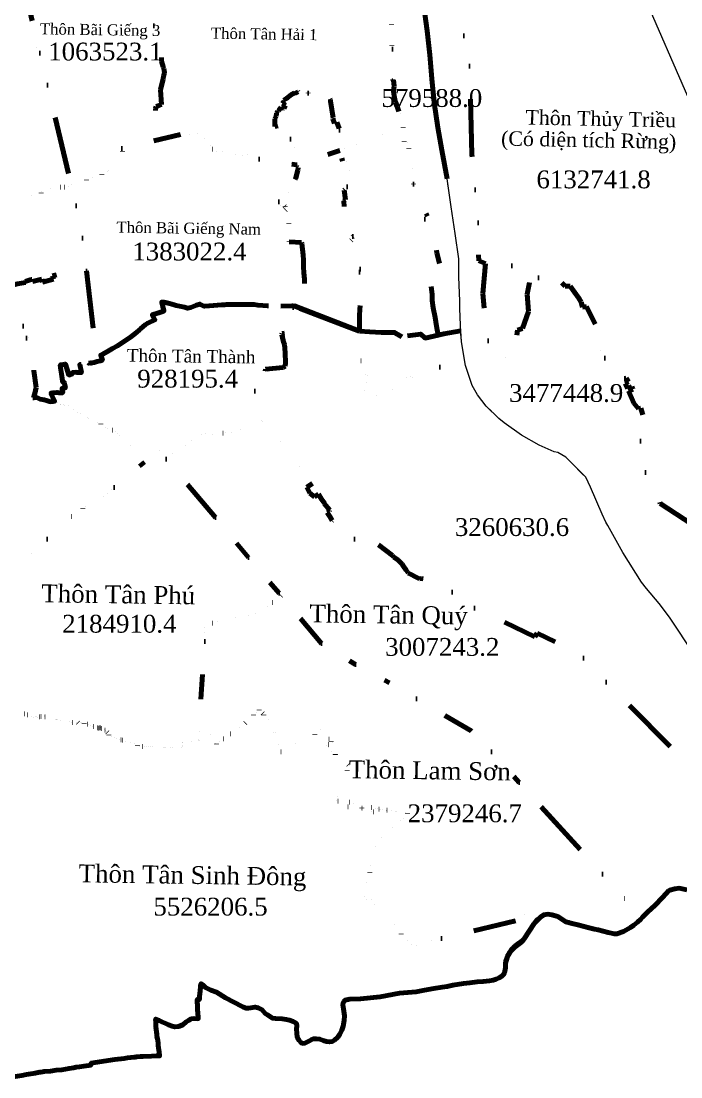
# Model space of a CAD drawing. Header units: metres. Extents: x 587838 to 605780, y 1326024 to 1346437.
# Drawn here: x 598559 to 602726, y 1328277 to 1334943 of the extents above; entities that cross this region are included whole.
import ezdxf
from ezdxf.enums import TextEntityAlignment as Align

# ---------------------------------------------------------------- set-up
doc = ezdxf.new("R2010")
doc.units = ezdxf.units.M
doc.header["$MEASUREMENT"] = 0
doc.linetypes.add('DGN Style 6', pattern=[990.708249, 0.520877, -208.350841, 364.613972, -208.350841, 0.520877, -208.350841])
for name, color, linetype, lineweight in [('DIEM', 7, 'Continuous', 0), ('Level 4', 7, 'Continuous', 0), ('Level 45', 7, 'Continuous', 0), ('Level 46', 7, 'Continuous', 0)]:
    doc.layers.add(name, color=color, linetype=linetype, lineweight=lineweight)
doc.styles.add('Style-ENGINEERING', font='ENGINEERING.shx')
doc.styles.add('Style-Vntime', font='Vntime.shx')
doc.styles.add('Style-Vntimei', font='Vntimei.shx')
doc.linetypes.add('{Dg huyen}', pattern='A,3,-1,3,-0.945,[16,dgnlstyle-DUONGDC.shx,S=0.003175,R=0,X=0,Y=0],-1.13,[16,dgnlstyle-DUONGDC.shx,S=0.003175,R=0,X=0,Y=0],-0.93', length=10.005)
doc.linetypes.add('{Dg xa}', pattern='A,3,-1,[18,dgnlstyle-DUONGDC.shx,S=0.004992,R=0,X=0,Y=0],-1', length=5)

msp = doc.modelspace()

# ---------------------------------------------------------------- linework, layer by layer
at = {"layer": 'DIEM', "color": 7, "linetype": 'Continuous', "lineweight": 13}
msp.add_line((600569.7, 1334254.165), (600567.959, 1334264.465), dxfattribs=at)
at = {"layer": 'DIEM', "color": 3, "linetype": 'DGN Style 6', "lineweight": 80, "flags": 128}
msp.add_lwpolyline([(600371.065, 1334488.634), (600381.182, 1334454.572), (600386.391, 1334449.073), (600426.716, 1334460.906), (600453.222, 1334472.212), (600454.72, 1334478.078), (600499.464, 1334492.77), (600500, 1334490.834255), (600505.605, 1334470.592), (600512.758, 1334447.122), (600513.319, 1334434.745), (600518.642, 1334398.684), (600523.088, 1334369.963), (600530.285, 1334334.09), (600527.101, 1334325.775), (600538.298, 1334296.96), (600553.197, 1334304.029), (600567.959, 1334264.465)], dxfattribs=at)
at = {"layer": 'Level 4', "color": 3, "linetype": 'DGN Style 6', "lineweight": 80}
for p, q in [((600897.919, 1334922.32), (600890.511, 1334954.189)), ((600905.01, 1334765.089), (600901.17, 1334789.71)), ((600382.620405, 1334500), (600307.972, 1334496.473)), ((600371.065, 1334488.634), (600382.620405, 1334500)), ((600952.405, 1334357.413), (600943.746, 1334372.862)), ((600971.849, 1334272.329), (600965.496, 1334258.182)), ((601007.996, 1334137.177), (601006.198, 1334120.208)), ((600612.495, 1334054.249), (600588.531, 1334059.233)), ((601028.236, 1334011.676), (601024.879, 1333996.02)), ((601037.037, 1333914.268), (601037.704, 1333925.106)), ((600617.916, 1333897.109), (600603.641, 1333880.136)), ((600198.914, 1333780.536), (600187.168, 1333802.56)), ((600223.565, 1333773.248), (600198.914, 1333780.536)), ((600227.441, 1333770.955), (600223.565, 1333773.248)), ((600229.342, 1333767.13), (600227.441, 1333770.955)), ((600230.049, 1333761.098), (600229.342, 1333767.13)), ((600229.776064, 1333750), (600229.921, 1333751.126)), ((600229.921, 1333751.126), (600230.049, 1333761.098)), ((601125.05, 1333711.945), (601109.283, 1333692.653)), ((600251.117, 1333550.098), (600250.597, 1333572.572)), ((600652.972, 1333582.275), (600645.41, 1333560.746)), ((600699.929, 1333377.335), (600696.464, 1333356.75)), ((600276.967, 1333134.686), (600272.76, 1333144.686)), ((600697.373, 1333002.193), (600705.451, 1332798.532)), ((600705.451, 1332798.532), (600735.984, 1332711.946)), ((600737.292, 1332663.967), (600727.487, 1332611.235)), ((600735.984, 1332711.946), (600745.441, 1332704.031)), ((600745.441, 1332704.031), (600737.292, 1332663.967)), ((600904.604297, 1332614.856967), (600994.185, 1332690.19)), ((600994.185, 1332690.19), (601016.282, 1332698.966)), ((601016.282, 1332698.966), (601031.168, 1332695.489)), ((600727.487, 1332611.235), (600801.738825, 1332579.857441)), ((600801.738825, 1332579.857441), (600904.604297, 1332614.856967))]:
    msp.add_line(p, q, dxfattribs=at)
at = {"layer": 'Level 4', "color": 6, "linetype": 'DGN Style 6', "lineweight": 80}
for p, q in [((598657.727507, 1334776.603303), (598668.747078, 1334779.268056)), ((600840.791025, 1334227.116841), (600974.595516, 1334267.10058)), ((599194.631204, 1334138.487502), (599566.007322, 1334226.697033)), ((599566.007322, 1334226.697033), (599624.04352, 1334226.697033)), ((599624.04352, 1334226.697033), (599670.339101, 1334231.470654)), ((599670.339101, 1334231.470654), (599715.092315, 1334203.898226)), ((599715.092315, 1334203.898226), (599754.379654, 1334155.151131)), ((600674.687939, 1334164.418109), (600840.791025, 1334227.116841)), ((599198.692099, 1334120.46363), (599194.631204, 1334138.487502)), ((599754.379654, 1334155.151131), (599766.317952, 1334133.847604)), ((599766.317952, 1334133.847604), (599792.37599, 1334119.54794)), ((599792.37599, 1334119.54794), (599832.555098, 1334122.179422)), ((599832.555098, 1334122.179422), (599910.573645, 1334100.867253)), ((600298.406752, 1334034.325469), (600570.994, 1334126.033)), ((600570.994, 1334126.033), (600603.44908, 1334141.423918)), ((600603.44908, 1334141.423918), (600674.687939, 1334164.418109)), ((599107.977895, 1333998.557645), (599198.692099, 1334120.46363)), ((599910.573645, 1334100.867253), (599957.244118, 1334097.276332)), ((599957.244118, 1334097.276332), (599991.374499, 1334099.417752)), ((599991.374499, 1334099.417752), (600061.68435, 1334070.66825)), ((600061.68435, 1334070.66825), (600298.406752, 1334034.325469)), ((599069.062103, 1333973.053155), (599105.720001, 1333994.905005)), ((599105.720001, 1333994.905005), (599107.977895, 1333998.557645)), ((598875.09671, 1333908.894952), (598971.095866, 1333939.412365)), ((598971.095866, 1333939.412365), (599010.406817, 1333952.895057)), ((599010.406817, 1333952.895057), (599069.062103, 1333973.053155)), ((598622.181252, 1333844.61791), (598686.734326, 1333857.37978)), ((598686.734326, 1333857.37978), (598687.560039, 1333869.646343)), ((598687.560039, 1333869.646343), (598742.779229, 1333883.456854)), ((598742.779229, 1333883.456854), (598808.629472, 1333893.578964)), ((598808.629472, 1333893.578964), (598833.909515, 1333895.180074)), ((598833.909515, 1333895.180074), (598857.363346, 1333901.031133)), ((598857.363346, 1333901.031133), (598875.09671, 1333908.894952)), ((598517.385191, 1333844.61791), (598622.181252, 1333844.61791)), ((598774.500999, 1332541.13341), (598766.792767, 1332544.497408)), ((598787.206844, 1332535.588373), (598774.500999, 1332541.13341)), ((598806.593121, 1332523.501693), (598787.206844, 1332535.588373)), ((598810.828455, 1332522.731145), (598806.593121, 1332523.501693)), ((598824.403795, 1332520.261338), (598810.828455, 1332522.731145)), ((598833.379226, 1332515.770781), (598824.403795, 1332520.261338)), ((598860.78892, 1332514.278594), (598833.379226, 1332515.770781)), ((598890.13831, 1332491.837512), (598860.78892, 1332514.278594)), ((598913.707975, 1332473.815712), (598890.13831, 1332491.837512)), ((598932.913566, 1332464.346592), (598913.707975, 1332473.815712)), ((598980.379171, 1332438.63815), (598932.913566, 1332464.346592)), ((598982.44347, 1332435.765145), (598980.379171, 1332438.63815)), ((599040.004432, 1332408.332649), (598982.44347, 1332435.765145)), ((599062.278458, 1332398.982536), (599040.004432, 1332408.332649)), ((599093.003552, 1332379.404637), (599062.278458, 1332398.982536)), ((599946.325829, 1332364.369851), (600084.820591, 1332417.602132)), ((600084.820591, 1332417.602132), (600108.328435, 1332430.814911)), ((599106.594919, 1332370.744276), (599093.003552, 1332379.404637)), ((599137.616252, 1332360.985332), (599106.594919, 1332370.744276)), ((599155.412849, 1332352.369074), (599137.616252, 1332360.985332)), ((599165.652516, 1332341.560287), (599155.412849, 1332352.369074)), ((599183.006352, 1332326.657249), (599165.652516, 1332341.560287)), ((599249.312349, 1332260.540803), (599183.006352, 1332326.657249)), ((599637.408641, 1332293.967703), (599699.813072, 1332334.199468)), ((599699.813072, 1332334.199468), (599722.873862, 1332336.713154)), ((599722.873862, 1332336.713154), (599768.907925, 1332335.32399)), ((599768.907925, 1332335.32399), (599833.976672, 1332340.737289)), ((599833.976672, 1332340.737289), (599851.542873, 1332343.495774)), ((599851.542873, 1332343.495774), (599889.219649, 1332342.766058)), ((599889.219649, 1332342.766058), (599946.325829, 1332364.369851)), ((599336.410093, 1332161.380348), (599249.312349, 1332260.540803)), ((599514.711262, 1332214.865435), (599594.231979, 1332266.131967)), ((599594.231979, 1332266.131967), (599637.408641, 1332293.967703)), ((599430.755121, 1332230.416762), (599337.903625, 1332157.530403)), ((599475.247414, 1332176.162441), (599430.755121, 1332230.416762)), ((599475.247414, 1332176.162441), (599514.711262, 1332214.865435)), ((599147.015711, 1331998.387294), (599337.903625, 1332157.530403)), ((599337.903625, 1332157.530403), (599336.410093, 1332161.380348)), ((599475.247414, 1332176.162441), (599785.91162, 1331808.126495)), ((599131.344246, 1331982.828415), (599147.015711, 1331998.387294)), ((598962.770048, 1331880.517811), (599082.06352, 1331941.571416)), ((599082.06352, 1331941.571416), (599106.213039, 1331957.877753)), ((599106.213039, 1331957.877753), (599131.344246, 1331982.828415)), ((598879.852492, 1331815.552072), (598948.633744, 1331866.470786)), ((598948.633744, 1331866.470786), (598962.770048, 1331880.517811)), ((598724.302311, 1331672.936959), (598879.852492, 1331815.552072)), ((599785.91162, 1331808.126495), (599994.732386, 1331557.123178)), ((598622.103354, 1331581.460704), (598724.302311, 1331672.936959)), ((600664.141899, 1331669.351943), (600676.146539, 1331701.010374)), ((598439.88144, 1331495.236091), (598622.103354, 1331581.460704)), ((599994.732386, 1331557.123178), (600188.200624, 1331330.036703)), ((600188.200624, 1331330.036703), (600455.986857, 1331013.459143)), ((600147.975539, 1331271.75999), (600114.489396, 1331246.608285)), ((600200.594004, 1331315.542927), (600147.975539, 1331271.75999)), ((599997.412611, 1331190.869238), (599916.030694, 1331179.93052)), ((600039.809252, 1331204.13217), (599997.412611, 1331190.869238)), ((600114.489396, 1331246.608285), (600039.809252, 1331204.13217)), ((599768.866932, 1331141.82042), (599717.482589, 1331117.122353)), ((599799.116939, 1331153.629183), (599768.866932, 1331141.82042)), ((599916.030694, 1331179.93052), (599799.116939, 1331153.629183)), ((599717.482589, 1331117.122353), (599718.688662, 1331081.197892)), ((599718.688662, 1331081.197892), (599719.366971, 1331025.150691)), ((599719.366971, 1331025.150691), (599694.068557, 1330662.171924)), ((600455.986857, 1331013.459143), (600670.100849, 1330880.711856)), ((600670.100849, 1330880.711856), (600884.580882, 1330764.651989)), ((600884.580882, 1330764.651989), (601055.329255, 1330664.526148)), ((599694.068557, 1330662.171924), (599683.052904, 1330458.188383)), ((601055.329255, 1330664.526148), (601402.155585, 1330461.149228)), ((600042.884609, 1330577.735664), (600062.235668, 1330593.585664)), ((600062.235668, 1330593.585664), (600065.182, 1330591.908)), ((600065.182, 1330591.908), (600084.499, 1330572.524)), ((598579.618826, 1330569.791399), (598552.855098, 1330582.692588)), ((598598.79923, 1330562.786931), (598579.618826, 1330569.791399)), ((598622.083016, 1330552.677285), (598598.79923, 1330562.786931)), ((598639.07844, 1330546.8844), (598622.083016, 1330552.677285)), ((598652.936715, 1330554.450831), (598639.07844, 1330546.8844)), ((598656.420722, 1330554.89147), (598652.936715, 1330554.450831)), ((598662.488297, 1330547.896739), (598656.420722, 1330554.89147)), ((598676.519277, 1330549.656305), (598662.488297, 1330547.896739)), ((598684.684172, 1330552.025303), (598676.519277, 1330549.656305)), ((598705.084633, 1330555.712339), (598684.684172, 1330552.025303)), ((598704.497092, 1330553.816883), (598705.084633, 1330555.712339)), ((598710.209444, 1330549.62875), (598704.497092, 1330553.816883)), ((598778.477835, 1330531.587149), (598710.209444, 1330549.62875)), ((598782.999569, 1330531.063469), (598778.477835, 1330531.587149)), ((598785.057213, 1330530.461637), (598782.999569, 1330531.063469)), ((598787.295117, 1330530.334981), (598785.057213, 1330530.461637)), ((598806.224173, 1330529.263675), (598787.295117, 1330530.334981)), ((598863.10202, 1330518.172099), (598806.224173, 1330529.263675)), ((599974.799915, 1330510.989474), (600026.339954, 1330561.516266)), ((600026.339954, 1330561.516266), (600042.884609, 1330577.735664)), ((600084.499, 1330572.524), (600092.317, 1330562.121)), ((600092.317, 1330562.121), (600119.719, 1330531.273)), ((600119.719, 1330531.273), (600150.465608, 1330454.316732)), ((598880.081696, 1330514.860944), (598863.10202, 1330518.172099)), ((598884.752958, 1330513.696878), (598880.081696, 1330514.860944)), ((598906.447726, 1330514.254925), (598884.752958, 1330513.696878)), ((598918.376807, 1330513.427837), (598906.447726, 1330514.254925)), ((598932.261997, 1330513.044803), (598918.376807, 1330513.427837)), ((598942.56401, 1330511.494656), (598932.261997, 1330513.044803)), ((598957.163207, 1330507.071024), (598942.56401, 1330511.494656)), ((598959.759328, 1330506.675302), (598957.163207, 1330507.071024)), ((598977.770375, 1330503.929908), (598959.759328, 1330506.675302)), ((598987.109533, 1330501.252593), (598977.770375, 1330503.929908)), ((598996.806291, 1330497.855489), (598987.109533, 1330501.252593)), ((599009.408529, 1330491.649879), (598996.806291, 1330497.855489)), ((599017.280349, 1330488.202099), (599009.408529, 1330491.649879)), ((599042.863703, 1330480.13857), (599017.280349, 1330488.202099)), ((599046.862088, 1330479.405418), (599042.863703, 1330480.13857)), ((599055.527435, 1330481.247463), (599046.862088, 1330479.405418)), ((599058.227914, 1330481.519776), (599055.527435, 1330481.247463)), ((599061.849488, 1330480.346733), (599058.227914, 1330481.519776)), ((599066.037773, 1330477.051849), (599061.849488, 1330480.346733)), ((599084.540581, 1330467.742312), (599066.037773, 1330477.051849)), ((599089.166984, 1330466.548321), (599084.540581, 1330467.742312)), ((599093.769463, 1330463.399319), (599089.166984, 1330466.548321)), ((599098.127462, 1330459.192671), (599093.769463, 1330463.399319)), ((599103.589728, 1330452.074361), (599098.127462, 1330459.192671)), ((599683.052904, 1330458.188383), (599681.013347, 1330405.418704)), ((599880.193217, 1330443.458793), (599937.78542, 1330484.346262)), ((599937.78542, 1330484.346262), (599973.810786, 1330507.470343)), ((599973.810786, 1330507.470343), (599974.799915, 1330510.989474)), ((600413.396655, 1330439.631205), (600447.076897, 1330468.131796)), ((600447.076897, 1330468.131796), (600503.34716, 1330409.455688)), ((601402.155585, 1330461.149228), (601530.303311, 1330329.379441)), ((599113.285324, 1330435.464909), (599103.589728, 1330452.074361)), ((599130.459014, 1330426.70243), (599113.285324, 1330435.464909)), ((599146.352898, 1330421.473775), (599130.459014, 1330426.70243)), ((599161.717326, 1330415.722633), (599146.352898, 1330421.473775)), ((599180.49753, 1330408.692913), (599161.717326, 1330415.722633)), ((599190.136768, 1330405.445852), (599180.49753, 1330408.692913)), ((599198.366427, 1330402.67362), (599190.136768, 1330405.445852)), ((599220.327613, 1330397.085052), (599198.366427, 1330402.67362)), ((599247.285961, 1330390.944902), (599220.327613, 1330397.085052)), ((599275.379977, 1330380.039262), (599247.285961, 1330390.944902)), ((599633.147474, 1330394.087924), (599580.848416, 1330387.48669)), ((599679.428595, 1330403.83124), (599633.147474, 1330394.087924)), ((599681.013347, 1330405.418704), (599679.428595, 1330403.83124)), ((599681.013347, 1330405.418704), (599682.793632, 1330403.379522)), ((599682.793632, 1330403.379522), (599755.047058, 1330439.025942)), ((599755.047058, 1330439.025942), (599788.584718, 1330381.999869)), ((599792.172601, 1330378.597585), (599809.196155, 1330392.451871)), ((599809.196155, 1330392.451871), (599838.11287, 1330410.962391)), ((599838.11287, 1330410.962391), (599880.193217, 1330443.458793)), ((600150.465608, 1330454.316732), (600166.172613, 1330449.601646)), ((600166.172613, 1330449.601646), (600184.589776, 1330375.35659)), ((600294.202229, 1330380.317253), (600413.396655, 1330439.631205)), ((600522.849, 1330388.889), (600500.502, 1330375.652)), ((600503.34716, 1330409.455688), (600517.12268, 1330395.883861)), ((600517.12268, 1330395.883861), (600516.455, 1330395.17)), ((600516.455, 1330395.17), (600522.849, 1330388.889)), ((599294.130213, 1330368.081147), (599275.379977, 1330380.039262)), ((599307.067394, 1330365.436562), (599294.130213, 1330368.081147)), ((599324.956436, 1330363.518911), (599307.067394, 1330365.436562)), ((599336.239835, 1330364.948558), (599324.956436, 1330363.518911)), ((599349.618264, 1330363.647213), (599336.239835, 1330364.948558)), ((599361.414545, 1330364.352872), (599349.618264, 1330363.647213)), ((599376.272089, 1330363.364262), (599361.414545, 1330364.352872)), ((599389.490816, 1330361.010156), (599376.272089, 1330363.364262)), ((599458.089898, 1330354.351644), (599389.490816, 1330361.010156)), ((599462.156318, 1330353.911752), (599458.089898, 1330354.351644)), ((599473.309779, 1330354.335033), (599462.156318, 1330353.911752)), ((599501.133616, 1330358.440686), (599473.309779, 1330354.335033)), ((599516.013949, 1330357.228837), (599501.133616, 1330358.440686)), ((599574.466444, 1330356.106197), (599516.013949, 1330357.228837)), ((599576.339378, 1330360.663197), (599574.466444, 1330356.106197)), ((599576.888894, 1330371.257247), (599576.339378, 1330360.663197)), ((599579.064062, 1330387.104792), (599576.888894, 1330371.257247)), ((599580.848416, 1330387.48669), (599579.064062, 1330387.104792)), ((599788.584718, 1330381.999869), (599792.172601, 1330378.597585)), ((600184.589776, 1330375.35659), (600199.911118, 1330329.805495)), ((600199.911118, 1330329.805495), (600294.202229, 1330380.317253)), ((600499.496, 1330374.807), (600486.794, 1330368.046)), ((600486.794, 1330368.046), (600498.826, 1330354.057)), ((600498.826, 1330354.057), (600519.857, 1330331.516)), ((600500.502, 1330375.652), (600499.496, 1330374.807)), ((600519.857, 1330331.516), (600542.621, 1330313.576)), ((601530.303311, 1330329.379441), (601703.623356, 1330136.0947)), ((600542.621, 1330313.576), (600545.031, 1330311.677)), ((600545.031, 1330311.677), (600625.473, 1330248.281)), ((600617.688007, 1330210.791613), (600559.277584, 1330047.826468)), ((600632.226172, 1330242.958853), (600617.688007, 1330210.791613)), ((600625.473, 1330248.281), (600632.226172, 1330242.958853)), ((601703.623356, 1330136.0947), (602480.948999, 1329282.136698)), ((600559.277584, 1330047.826468), (600547.82357, 1330024.460037)), ((600547.82357, 1330024.460037), (600560.029825, 1330018.476641)), ((600560.029825, 1330018.476641), (600622.186848, 1329981.080333)), ((600623.3827, 1329982.104128), (600633.574345, 1330012.154453)), ((600633.574345, 1330012.154453), (600660.039274, 1330001.373677)), ((600660.039274, 1330001.373677), (600711.621344, 1329974.746094)), ((600622.186848, 1329981.080333), (600623.3827, 1329982.104128)), ((600711.994, 1329973.524), (600708.56, 1329964.948)), ((600708.56, 1329964.948), (600769.175, 1329952.959)), ((600711.621344, 1329974.746094), (600711.193, 1329973.948)), ((600711.193, 1329973.948), (600711.994, 1329973.524)), ((600784.777486, 1329950.331735), (600768.787, 1329977.417)), ((600768.787, 1329977.417), (600770.634, 1329977.114)), ((600769.175, 1329952.959), (600783.217, 1329950.182)), ((600770.634, 1329977.114), (600796.366, 1329972.886)), ((600783.217, 1329950.182), (600784.777486, 1329950.331735)), ((600796.366, 1329972.886), (600811.903, 1329970.079)), ((600811.903, 1329970.079), (600818.898, 1329968.093)), ((600818.898, 1329968.093), (600820.704, 1329967.633)), ((600820.704, 1329967.633), (600821.841, 1329967.515)), ((600821.841, 1329967.515), (600829.833, 1329966.686)), ((600829.833, 1329966.686), (600839.346, 1329965.7)), ((600839.346, 1329965.7), (600864.595, 1329961.733)), ((600864.595, 1329961.733), (600865.675, 1329961.815)), ((600865.675, 1329961.815), (600869.278, 1329961.196)), ((600869.278, 1329961.196), (600898.563, 1329956.166)), ((600898.563, 1329956.166), (600922.827, 1329953.519)), ((600922.827, 1329953.519), (600923.604, 1329952.999)), ((600923.604, 1329952.999), (600929.31, 1329952.015)), ((600929.31, 1329952.015), (600986.74, 1329943.417)), ((601000.221, 1329941.198), (600971.261, 1329908.755)), ((600986.74, 1329943.417), (600990.03, 1329942.944)), ((600990.03, 1329942.944), (600997.244, 1329941.905)), ((600997.244, 1329941.905), (601000.221, 1329941.198)), ((600952.348, 1329896.674), (600903.947, 1329854.379)), ((600971.261, 1329908.755), (600952.348, 1329896.674)), ((600903.947, 1329854.379), (600832.995, 1329787.163)), ((600796.71, 1329733.818), (600767.33, 1329611.596)), ((600832.995, 1329787.163), (600796.71, 1329733.818)), ((600767.33, 1329611.596), (600760.467, 1329568.862)), ((600760.467, 1329568.862), (600742.082, 1329501.885)), ((600742.082, 1329501.885), (600729.206, 1329413.367)), ((600729.206, 1329413.367), (600740.757, 1329399.538)), ((600740.757, 1329399.538), (600771.595, 1329399.105)), ((600771.595, 1329399.105), (600792.71, 1329367.842)), ((600792.71, 1329367.842), (600914.983, 1329238.81)), ((601214.423, 1329149.802), (601681.682, 1329261.839)), ((601681.682, 1329261.839), (601735.328, 1329302.096)), ((601735.328, 1329302.096), (601803.084516, 1329248.946886)), ((600914.983, 1329238.81), (600958.857, 1329179.314)), ((600958.857, 1329179.314), (601000.4682, 1329138.8105)), ((601000.4682, 1329138.8105), (601026.1357, 1329113.8263)), ((601055.157, 1329108.494), (601148.393, 1329135.446)), ((601148.393, 1329135.446), (601214.423, 1329149.802)), ((601026.1357, 1329113.8263), (601055.157, 1329108.494))]:
    msp.add_line(p, q, dxfattribs=at)
at = {"layer": 'Level 4', "color": 3, "linetype": 'DGN Style 6', "lineweight": 80, "flags": 128}
for points in [[(599335.48, 1340303.07), (599390.73, 1340306.25), (599444.3, 1340315.01), (599444.602, 1340333.994), (599586.801, 1340335.023), (599603.138, 1340363.356), (599639.043, 1340350.753), (599634.246265, 1340341.746667), (599704.202, 1340318.881), (599719.512, 1340350.465), (599780.616, 1340332.703), (599788.302, 1340333.873), (599871.804979, 1340317.618426), (599875.058, 1340305.577), (599935.846, 1340291.412), (599935.789204, 1340274.764962), (599967.636, 1340270.923), (600059.017, 1340274.169), (600067.685, 1340350.582), (600086.42, 1340342.47), (600147.44, 1340296.97), (600265.55, 1340244.6), (600277.389249, 1340255.881558), (600313.237, 1340251.244), (600317.960422, 1340202.468174), (600389.88, 1340120.505), (600430.73, 1340073.41), (600537.31, 1340021.6), (600557.59, 1340038.3), (600562.98, 1340049.88), (600632, 1340003.53), (600671.457808, 1339968.210937), (600695.4, 1339894.02), (600703.541, 1339870.428), (600746.021, 1339790.882), (600763.634286, 1339792.308765), (600780.267, 1339774.76), (600745.60885, 1339719.365807), (600807.831, 1339672.063), (600834.087488, 1339706.600805), (600851.216994, 1339693.578533), (600868.18, 1339706.15), (601017.985, 1339675.765), (601012.310293, 1339647.787394), (601039.559039, 1339638.454086), (601079.255914, 1339624.857013), (601108.175, 1339642.238), (601162.988768, 1339601.100787), (601199.91, 1339576.15), (601217.857359, 1339491.675777), (601221.54, 1339450.3), (601219.375, 1339355.787), (601249.912, 1339348.515), (601210.469, 1339226.018), (601177.656, 1339238.354), (601166.08, 1339209.462), (601135.64, 1339216.43), (601044.27, 1339060.4), (600948.855, 1338945.636), (600993.262, 1338900.484), (600934.548076, 1338863.738192), (600900.78, 1338898.47), (600659.868, 1338693.639), (600638.822, 1338713.643), (600617.896, 1338694.942), (600663.397, 1338653.481), (600648.974, 1338634.842), (600616.633, 1338664.88), (600590.926, 1338642.452), (600522.19, 1338709.99), (600438.65, 1338614.46), (600406.08, 1338602.54), (600347.406599, 1338668.729295), (600304.371392, 1338681.032927), (600093.9, 1338506.6), (600167.61, 1338352.05), (600250.311, 1338225.886), (600271.933796, 1338152.314183), (600315.069, 1338071.818), (600357.827, 1338026.769), (600426.214, 1337939.956), (600451.267608, 1337908.152018), (600475.991, 1337836.747), (600483.286, 1337837.093), (600503.768, 1337796.373), (600566.916, 1337739.23), (600581.298, 1337734.73), (600605.07, 1337713.5), (600649.94, 1337653.194), (600692.364, 1337681.125), (600719.649, 1337628.127), (600704.383, 1337623.822), (600724.493, 1337553.718), (600734.589, 1337555.625), (600746.686, 1337504.35), (600782.06, 1337423.27), (600789.687, 1337427.36), (600808.196, 1337352.232), (600798.032997, 1337349.72818), (600768.995141, 1337333.483187), (600795.44, 1337119.13), (600827, 1337110.71), (600854.975, 1337116.875), (600862.915, 1337116.543), (600856.272, 1337076.575), (600789.186, 1337078.238), (600791.641, 1337050.28), (600839.548, 1337051.967), (600846.355, 1337014.539), (600850.332, 1337015.599), (600850.462, 1337000.867), (600862.455, 1337004.119), (600863.211, 1336996.158), (600870.496, 1336995.989), (600870.327, 1336988.704), (600798.105, 1336988.868), (600800.377, 1336966.774), (600807.87, 1336966.28), (600811.296, 1336910.286), (600819.3, 1336868.44), (600834.974, 1336871.073), (600837.295, 1336839.881), (600862.7, 1336844.66), (600879.65, 1336734.27), (600900.189, 1336653.739), (600879.929, 1336646.173), (600877.04, 1336641.56), (600868.064, 1336635.265), (600868.022, 1336630.298), (600876.929, 1336631.052), (600881.15, 1336592.31), (600890.728949, 1336556.342288), (600892.895123, 1336556.919185), (600892.717, 1336522.517), (600898.204, 1336509.743), (600895.927, 1336509.584), (600897.85, 1336482.636), (600899.564679, 1336482.758359), (600900.484, 1336452.123), (600903.890983, 1336452.225238), (600902.495, 1336313.984), (600905.048127, 1336236.089164), (600909.641, 1336236.373), (600904, 1336208.975), (600907.637, 1336203.061), (600921.092, 1336203.734), (600921.451786, 1336196.540954), (600917.447, 1336189.435), (600925.89131, 1336152.399532), (600938.11, 1336161.438), (600961.912, 1336110.786), (600934.261, 1336099.431), (600979.63, 1335967.703), (601030.112, 1335835.312), (601018.15, 1335825.03), (601026.1, 1335807.776), (601012.776, 1335803.891), (601034.789, 1335738.052), (601053.34, 1335744.68), (601071.765, 1335690.177), (601169.81, 1335720.85), (601173.662476, 1335708.535718), (601135.971, 1335700.591), (601149.932, 1335643.035), (601156.719, 1335645.578), (601162.772236, 1335629.422549), (601146.082, 1335626.52), (601176.91, 1335564.77), (601223.705, 1335587.082), (601232.170382, 1335554.780627), (601243.565755, 1335556.26161), (601252.436, 1335522.621), (601200.07, 1335504.71), (601217.292, 1335420.549), (601256.984, 1335430.064), (601273.811, 1335374.803), (601267.868, 1335372.581), (601283.626, 1335320.73), (601303.12493, 1335237.972487), (601338.16, 1334874.19), (601352.935, 1334876.882), (601366.484, 1334717.558), (601389.1, 1334712.27), (601405.62, 1334099.64), (601427.154, 1333874.521), (601449.07, 1333633.345), (601436.314, 1333618.927), (601449.194, 1333428.317), (601490.893, 1333411.354), (601475.89, 1333222.57), (601494.31, 1332987.68), (601537.53, 1332799.77), (601616.82, 1332817.31), (601611.63, 1332854.12), (601654.507, 1332865.779), (601651.06, 1332953.27), (601688.84, 1332959.26), (601692.85, 1332991.45), (601725.54, 1333001.32), (601762.78, 1333110.37), (601755.38, 1333218.19), (601769.33, 1333295.16), (601766.298, 1333316.074), (601706.279, 1333323.416), (601703.5, 1333339.35), (601668.26, 1333344), (601654.01, 1333374.95), (601643.823435, 1333397.074505), (601691.04, 1333396.04), (601683.52, 1333374.28), (601837.86, 1333318.96), (601849.236, 1333339.028), (601866.528, 1333325.791), (601858.67, 1333323.14), (601937.952, 1333265.833), (601969.84, 1333293.15), (601994.49, 1333270.09), (602025.421, 1333268.233), (602081.1968, 1333193.852113), (602096.066, 1333167.262), (602103.556, 1333136.378), (602128.92, 1333140.67), (602203.45, 1332989.41), (602165.474, 1332972.011), (602249.235552, 1332808.156982)], [(600901.17, 1334789.71), (600901.006, 1334853.327), (600902.086, 1334870.439), (600899.354, 1334876.864), (600895.686, 1334879.377), (600894.483, 1334879.573), (600897.919, 1334922.32)], [(600905.01, 1334765.089), (600905.193857, 1334750), (600905.644, 1334713.057), (600887.57, 1334708.918), (600886.979, 1334668.821), (600893.888, 1334644.092), (600903.307, 1334621.016), (600905.782, 1334595.672), (600906.817, 1334568.784), (600910.491, 1334569.617), (600912.73, 1334549.943), (600913.925, 1334531.855), (600910.316, 1334504.259), (600910.895823, 1334500), (600914.868, 1334470.823), (600916.384, 1334460.852), (600923.695, 1334431.542), (600933.108, 1334403.002), (600943.746, 1334372.862)], [(600259.712, 1334196.819), (600260.124, 1334241.12), (600272.071, 1334244.997), (600266.363, 1334307.55), (600204.058, 1334287.887), (600162.199858, 1334278.350464), (600161.75, 1334286.511), (600160.709, 1334305.395), (600161.869, 1334326.14), (600168.739, 1334343.111), (600171.78, 1334360.171), (600172.201, 1334361.156), (600178.894, 1334374.827), (600184.99, 1334373.387), (600189.2, 1334383.082), (600195.289, 1334391.181), (600200.335, 1334399.66), (600219.135, 1334390.877), (600219.649, 1334391.96), (600227.841, 1334409.209), (600210.548947, 1334423.279681), (600214.23, 1334428.829), (600219.737, 1334437.131), (600216.759, 1334442.586), (600234.687, 1334454.143), (600243.221, 1334461.123), (600260.514, 1334475.458), (600285.947, 1334489.528), (600288.349, 1334485.884), (600307.972, 1334496.473), (600306.167, 1334499.476), (600305.852144, 1334500)], [(600971.849, 1334272.329), (600970.471, 1334304.12), (600960.929, 1334325.956), (600956.716, 1334348.399), (600952.405, 1334357.413)], [(600977.783, 1334183.275), (600979.892, 1334200.309), (600978.925, 1334215.779), (600973.487, 1334216.665), (600967.070833, 1334250), (600965.496, 1334258.182)], [(600285.32, 1334142.845), (600259.712, 1334196.819)], [(600569.7, 1334254.165), (600570.389281, 1334250), (600573.439, 1334231.572), (600586.302, 1334194.909), (600592.737, 1334185.882), (600558.718, 1334172.792), (600570.994, 1334126.033), (600588.531, 1334059.233)], [(600280.43, 1334047.061), (600286.139, 1334132.858), (600285.32, 1334142.845)], [(601002.01, 1334175.554), (600977.783, 1334183.275)], [(601007.996, 1334137.177), (601002.01, 1334175.554)], [(601028.236, 1334011.676), (601032.026, 1334015.476), (601022.104, 1334083.727), (601006.198, 1334120.208)], [(600187.168, 1333802.56), (600209.067109, 1333844.221355), (600217.367, 1333840.938), (600229.795, 1333837.858), (600235.175, 1333837.341), (600238.011, 1333838.108), (600240.434, 1333842.059), (600248.775, 1333858.678), (600253.997, 1333871.547), (600255.678, 1333876.205), (600256.308, 1333883.169), (600255.118, 1333887.465), (600250.489783, 1333892.799583), (600264.961083, 1333932.227859), (600275.722, 1333932.068), (600281.11, 1333933.932), (600286.156, 1333936.843), (600289.187, 1333939.472), (600291.978, 1333945.93), (600293.991, 1333953.619), (600306.374, 1334002.271), (600307.818, 1334017.476), (600304.925, 1334020.175), (600295.636389, 1334021.366363)], [(600250, 1333861.696867), (600253.997, 1333871.547), (600255.678, 1333876.205), (600256.308, 1333883.169), (600255.118, 1333887.465), (600250.489783, 1333892.799583), (600264.961083, 1333932.227859), (600275.722, 1333932.068), (600281.11, 1333933.932), (600286.156, 1333936.843), (600289.187, 1333939.472), (600291.978, 1333945.93), (600293.991, 1333953.619), (600306.374, 1334002.271), (600307.818, 1334017.476), (600304.925, 1334020.175), (600295.636389, 1334021.366363)], [(600280.43, 1334047.061), (600295.636389, 1334021.366363)], [(600617.916, 1333897.109), (600600.538, 1333976.863), (600629.862, 1334002.472), (600629.862, 1334002.472), (600629.862, 1334002.472), (600622.087, 1334010.882), (600612.495, 1334054.249)], [(601037.704, 1333925.106), (601024.879, 1333996.02)], [(600652.972, 1333582.275), (600647.471, 1333584.036), (600607.397, 1333656.473), (600608.258, 1333659.589), (600615.81, 1333665.697), (600600.17, 1333737.599), (600599.667, 1333748.046), (600599.580627, 1333750), (600597.109, 1333805.915), (600599.622, 1333809.644), (600607.914, 1333813.669), (600599.396, 1333876.318), (600603.641, 1333880.136)], [(601037.037, 1333914.268), (601044.718, 1333872.8), (601056.407, 1333840.787), (601072.190721, 1333807.425334), (601078.98, 1333793.075), (601089.04, 1333769.109), (601098.095283, 1333750), (601105.356, 1333734.678), (601115.786, 1333733.968), (601125.05, 1333711.945)], [(600250, 1333663.639896), (600227.235, 1333687.201), (600234.099, 1333709.555), (600235.945, 1333709.873), (600236.231, 1333717.133), (600235.787, 1333721.337), (600234.392, 1333725.02), (600232.279, 1333728.201), (600229.91, 1333730.54), (600227.416862, 1333731.671495), (600229.776064, 1333750)], [(600250, 1333663.639896), (600250.888, 1333663.405), (600252.833, 1333660.848), (600254.34, 1333658.186), (600254.507, 1333616.851), (600256.011, 1333578.802), (600253.901, 1333574.278), (600250.597, 1333572.572), (600250, 1333572.599206)], [(601109.283, 1333692.653), (601122.71, 1333663.269), (601136.792, 1333631.858), (601150.675, 1333599.293), (601165.251, 1333564.82), (601180.509, 1333507.685), (601183.965, 1333479.132), (601200.637, 1333411.589)], [(600272.76, 1333144.686), (600283.129, 1333153.139), (600338.602, 1333150.537), (600340.361, 1333150.454), (600342.322, 1333163.611), (600339.156, 1333217.314), (600342.782, 1333237.545), (600347.151, 1333242.94), (600349.441, 1333276.824), (600348.3, 1333297.583), (600348.202, 1333298.897), (600347.697, 1333310.47), (600344.215, 1333355.892), (600341.686, 1333388.832), (600341.357, 1333434.582), (600340.12, 1333464.858), (600332.401, 1333539.389), (600330.614, 1333544.541), (600251.117, 1333550.098)], [(600699.929, 1333377.335), (600696.386, 1333407.923), (600690.657, 1333440.598), (600685.928, 1333465.134), (600685.806, 1333480.131), (600689.574, 1333490.722), (600688.878, 1333501.47), (600678.241, 1333525.704), (600666.425, 1333520.594), (600643.839, 1333555.922), (600645.41, 1333560.746)], [(601147.799, 1333266.772), (601200.637, 1333411.589)], [(600696.464, 1333356.75), (600696.861, 1333318.408), (600697.196076, 1333286.095025), (600697.427, 1333263.826), (600696.631, 1333245.957), (600698.422, 1333218.371), (600698.618, 1333215.354), (600701.604, 1333169.359), (600698.414, 1333122.621), (600695.738, 1333083.412), (600696.119, 1333043.653), (600695.286, 1333011.689), (600696.009, 1332981.814)], [(601202.541, 1332757.005), (601195.406, 1332828.594), (601186.642, 1332895.896), (601202.897, 1332907.727), (601193.113, 1332959.96), (601182.043, 1333016.611), (601173.922, 1333071.572), (601162.291, 1333131.927), (601155.657, 1333177.994), (601154.271, 1333217.55), (601147.799, 1333266.772)], [(600276.967, 1333134.686), (600273.52, 1333129.336), (600276.357, 1333111.164), (600271.911, 1333097.983), (600271.977, 1333071.89), (600273.429, 1333067.8), (600272.67, 1333024.475), (600270.006, 1333019.905), (600271.87, 1332981.051), (600268.554, 1332977.031), (600207.162, 1332970.09), (600206.197, 1332963.24), (600214.528, 1332925.546), (600216.416, 1332918.705), (600222.776, 1332900.924), (600225.358, 1332878.071), (600227.585, 1332846.778), (600228.401, 1332787.133), (600227.032, 1332763.58), (600214.651, 1332755.46), (600101.427, 1332745.559), (600101.031, 1332723.306), (600087.38, 1332697.124), (600087.099, 1332646.789), (600016.156, 1332645.129), (600016.766, 1332630.407), (600026.994, 1332608.805), (600034.104, 1332608.715), (600039.292, 1332591.504), (600041.725, 1332577.102), (600039.861, 1332560.731), (600050.304, 1332522.627), (600062.354, 1332523.387), (600067.724, 1332498.445), (600057.645, 1332493.664), (600067.023, 1332453.49), (600081.622, 1332419.297), (600103.266, 1332422.177)], [(602245.931585, 1332813.960056), (602260.99, 1332820.57), (602284.918518, 1332785.971598), (602308.659, 1332753.441), (602303.02, 1332747.86), (602349.408595, 1332679.926013), (602371.4908, 1332686.621867), (602380.838203, 1332689.456223), (602394.837634, 1332665.075566), (602374.118, 1332655.463), (602388.483, 1332623.814), (602415.548, 1332634.79), (602422.263, 1332618.207), (602395.81, 1332608.026), (602429.208, 1332529.874), (602457.468007, 1332494.86), (602472.047, 1332500), (602511.08, 1332377.24), (602470.606, 1332375.249), (602470.48, 1332262.24), (602493.836, 1332182.056), (602485.729, 1332177.83), (602507.71, 1332069.85), (602526.285, 1332029.352), (602532.482407, 1332015.840152), (602536.734, 1332001.479), (602595.639193, 1331897.97057), (602795.274736, 1331766.390067), (603153.964, 1332021.166), (603297.49, 1331886.57), (603407.59695, 1331619.453482), (603539.332121, 1331019.968171), (603730.932116, 1331050.538994), (603846.41, 1331075.85), (603875.377392, 1330960.113572), (603982.204874, 1330864.214991), (604004.733112, 1330803.811783), (603944.329904, 1330781.283545), (603953.61, 1330766.491), (604287.41, 1330889.07), (604521.301, 1330455.758), (604642.399, 1330156.462)], [(601031.168, 1332695.489), (601138.752703, 1332730.307082), (601141.893, 1332737.239), (601162.346, 1332747.721), (601180.588, 1332750.702), (601202.541, 1332757.005)], [(600665.034, 1331671.915), (600644.834, 1331695.307), (600591.253, 1331733.771), (600578.683, 1331723.32), (600556.354, 1331744.952), (600550.366, 1331748.872), (600553.476, 1331752.783), (600551.669, 1331752.973), (600545.211, 1331751.413), (600521.769, 1331785.246), (600522.388, 1331789.366), (600509.24, 1331815.399), (600492.521, 1331839.691), (600507.104, 1331848.932), (600505.561, 1331850.792), (600509.05, 1331854.042), (600472.733, 1331897.207), (600475.207, 1331898.697), (600455.057, 1331924.129), (600436.209, 1331955.742), (600412.611, 1331939.231), (600381.944, 1331961.493), (600364.152, 1331999.997), (600438.148, 1332047.601), (600401.204, 1332109.487), (600357.504, 1332104.877), (600320.015, 1332133.299), (600291.105, 1332150.361), (600269.775, 1332171.233), (600231.057, 1332209.407), (600222.421, 1332225.948), (600217.291, 1332225.698), (600165.12, 1332374.193), (600103.266, 1332422.177)], [(600665.034, 1331671.915), (600690.109, 1331694.907), (600709.905, 1331685.316), (600716.553, 1331690.107), (600742.857, 1331678.836), (600760.22, 1331698.737), (600788.71, 1331676.835), (600787.876, 1331658.824), (600903.741, 1331568.755), (600913.482, 1331559.044), (600937.715, 1331541.952), (600948.636, 1331531.821), (600965.026, 1331513.34), (600971.534, 1331504.139), (600991.676, 1331476.656), (600998.901, 1331465.985), (601002.473, 1331457.624), (601018.054, 1331451.484), (601054.165, 1331431.772), (601074.662, 1331422.451), (601085.319, 1331422.821), (601130.421, 1331415.64), (601135.683, 1331412.89), (601146.802, 1331406.219), (601170.087, 1331387.537), (601201.002, 1331376.076), (601218.439, 1331369.006), (601235.315, 1331353.444), (601271.541, 1331333.372), (601289.086, 1331340.303), (601321.328, 1331323.061), (601305.995, 1331292.778), (601310.473, 1331289.378), (601803.706, 1331056.055), (601817.976, 1331078.398), (602066.811, 1330958.646), (602144.379, 1330889.949), (602202.727, 1330819.213), (602835.233, 1330185.781), (602847.647, 1330196.042), (602892.476, 1330161.199), (603149.073, 1330072.791), (603026.619, 1329916.875), (602990.872323, 1329886.181638)]]:
    msp.add_lwpolyline(points, dxfattribs=at)
at = {"layer": 'Level 4', "color": 6, "linetype": 'DGN Style 6', "lineweight": 80, "flags": 128}
for points in [[(599468.253079, 1334203.478373), (599413.498168, 1334231.321491), (599410.191286, 1334242.924628), (599404.189329, 1334311.581213), (599408.293775, 1334391.456381), (599411.437553, 1334402.790784), (599430.625868, 1334410.824872), (599444.905648, 1334416.592285), (599439.72737, 1334508.936665), (599455.273084, 1334578.223378), (599458.396793, 1334595.347505), (599463.680864, 1334616.793207), (599465.399594, 1334618.244187), (599460.311606, 1334643.897807), (599457.154619, 1334653.976469), (599446.253868, 1334689.813959), (599445.175149, 1334749.965654), (599426.012668, 1334794.643677), (599410.267014, 1334825.358627), (599404.590077, 1334851.787353), (599400.169038, 1334902.164081), (599374.21841, 1335009.239856), (599375.168613, 1335013.28802), (599370.744789, 1335042.715033), (599372.84507, 1335079.853913), (599371.548058, 1335100.480495), (599375.412885, 1335131.251921), (599376.831404, 1335180.395496), (599332.873314, 1335243.954321), (599319.744688, 1335287.209916), (599310.891165, 1335358.870438), (599285.239, 1335382.236), (599279.115, 1335438.019), (599267.37, 1335438.486), (599263.916047, 1335442.585894), (599319.415468, 1335492.349101), (599338.809009, 1335525.268946)], [(598564.86, 1335513.068), (598611.590621, 1335018.829784), (598937.200367, 1333647.303228), (599019.78641, 1332962.5634), (599061.888229, 1332833.371574)], [(598971.487687, 1333363.019194), (598794.917914, 1333320.995162), (598788.207465, 1333341.845588), (598757.060822, 1333335.133196), (598762.795755, 1333313.342112), (598693.687, 1333295.403), (598689.009712, 1333313.55131), (598631.067419, 1333297.893311), (598625.911428, 1333312.38222), (598622.393, 1333311.121), (598585.094, 1333297.808), (598586.243, 1333291.807), (598537.165, 1333283.334), (598493.893, 1333274.497)], [(598571.823604, 1333017.527567), (598109.584524, 1332900.01205), (597909.061582, 1332860.157237), (597679.715947, 1332777.688485), (597378.085286, 1332707.049165), (596915.238408, 1332642.871053), (596791.984713, 1332625.00108), (596443.952637, 1332579.473901), (596339.014269, 1332570.753006), (596296.03774, 1332559.876524), (596281.140893, 1332570.317939), (596265.972931, 1332629.362707), (596117.511496, 1332613.284349), (596030.836787, 1332627.355258), (595869.069878, 1332690.735855), (595872.01932, 1332713.471595), (595870.962554, 1332720.831284), (595865.180387, 1332726.059412), (595808.423585, 1332753.895403), (595790.248228, 1332755.202845), (595766.956175, 1332753.392142), (595736.601956, 1332770.223157), (595715.947163, 1332772.914161), (595674.729949, 1332766.56432), (595661.592296, 1332767.336082), (595617.96553, 1332754.480922), (595571.47936, 1332764.609244), (595535.117401, 1332752.124591), (595501.427161, 1332731.681676), (595477.648861, 1332706.569812), (595453.681504, 1332702.034762), (595443.751991, 1332691.662302), (595428.180887, 1332664.919385), (595407.066971, 1332645.504797)], [(598606.35083, 1332945.02608), (598592.102377, 1332941.729162), (598571.823604, 1333017.527567)], [(598592.102377, 1332941.729162), (598617.935931, 1332840.65243), (598639.629032, 1332735.129527), (598653.288197, 1332628.769013), (598645.909939, 1332590.829063), (598638.135712, 1332563.597989)]]:
    msp.add_lwpolyline(points, dxfattribs=at)
at = {"layer": 'Level 45', "color": 5, "linetype": 'Continuous', "lineweight": 70, "flags": 128}
msp.add_lwpolyline([(598509.783, 1328277.074), (598564.428, 1328286.374), (598593.6, 1328291.137), (598605.111, 1328293.257), (598608.031, 1328293.794), (598647.515, 1328301.058), (598674.807, 1328306.072), (598684.798, 1328307.863), (598705.07, 1328311.484), (598744.689, 1328314.058), (598781.482, 1328319.904), (598815.87, 1328321.173), (598861.815, 1328330.491), (598890.117, 1328334.815), (598906.658, 1328337.699), (598928.65, 1328341.529), (598954.771, 1328344.985), (599000.974, 1328351.903), (598999.645, 1328363.603), (599151.405, 1328386.743), (599209.725, 1328392.62), (599231.697, 1328396.56), (599272.848, 1328400.722), (599280.839, 1328402.125), (599287, 1328403.849), (599289.07, 1328404.297), (599312.739, 1328405.305), (599324.319, 1328406.265), (599330.279, 1328406.369), (599382.517, 1328408.882), (599411.386, 1328409.985), (599414.416, 1328409.923), (599434.864, 1328409.304), (599433.884, 1328410.145), (599430.746, 1328433.556), (599426.761, 1328460.988), (599425.574, 1328474.528), (599424.297, 1328488.738), (599423.879, 1328490.858), (599421.863, 1328506.909), (599420.412, 1328516.489), (599416.986, 1328531.161), (599416.393, 1328549.81), (599413.819, 1328556.502), (599412.03, 1328579.492), (599410.229, 1328588.823), (599408.822, 1328626.001), (599408.707, 1328642), (599430.247, 1328632.611), (599451.476, 1328622.083), (599472.706, 1328613.094), (599490.728, 1328605.649), (599512.758, 1328596.729), (599530.463, 1328592.723), (599552.823, 1328594.663), (599579.332, 1328606.488), (599602.106, 1328624.466), (599616.504, 1328633.852), (599632.721, 1328642.947), (599649.631, 1328644.751), (599677.339, 1328644.226), (599676.927, 1328653.076), (599673.391, 1328702.005), (599673.822, 1328702.675), (599673.002, 1328713.275), (599672.113, 1328726.115), (599671.258, 1328752.913), (599670.955, 1328760.703), (599670.989, 1328764.653), (599671.06, 1328766.103), (599684.998, 1328764.93), (599686.536, 1328784.727), (599688.193, 1328804.114), (599689.365, 1328817.262), (599688.786, 1328818.462), (599691.471, 1328845.988), (599691.835, 1328850.957), (599695.428, 1328865.233), (599710.677, 1328854.13), (599722.874, 1328841.1), (599758.067, 1328825.259), (599792.592, 1328811.629), (599850.846, 1328776.418), (599954.068, 1328721.829), (599963.393, 1328716.691), (599980.276, 1328710.316), (599995.425, 1328711.142), (600036.678, 1328717.534), (600055.442, 1328713.057), (600081.369, 1328700.765), (600101.176, 1328676.908), (600114.138, 1328668.567), (600147.045, 1328646.879), (600165.403, 1328645.603), (600206.638, 1328643.545), (600233.463, 1328640.021), (600254.626, 1328634.532), (600276.877, 1328626.383), (600289.761, 1328620.801), (600298.473, 1328612.644), (600300.653, 1328601.903), (600300.246, 1328594.534), (600298.255, 1328582.607), (600300.205, 1328549.587), (600302.57, 1328532.677), (600305.54, 1328522.725), (600315.435, 1328506.007), (600325.732, 1328493.468), (600336.247, 1328488.879), (600350.127, 1328489.667), (600364.011, 1328495.224), (600380.679, 1328504.948), (600394.175, 1328513.295), (600403.497, 1328516.666), (600421.737, 1328517.649), (600445.142, 1328514.438), (600467.544, 1328507.659), (600487.956, 1328500.281), (600506.403, 1328498.274), (600522.864, 1328500.839), (600537.94, 1328508.385), (600558.386, 1328527.664), (600571.882, 1328546.551), (600583.604, 1328572.198), (600592.956, 1328596.858), (600599.729, 1328634.049), (600601.734, 1328662.095), (600594.635, 1328706.658), (600591.689, 1328732.629), (600592.69, 1328743.957), (600597.457, 1328752.712), (600606.394, 1328761.453), (600633.558, 1328767.198), (600702.774, 1328769.325), (600826.727, 1328782.931), (600949.307, 1328804.708), (601054.818, 1328814.561), (601106.783, 1328824.053), (601165.098, 1328834.75), (601217.062, 1328843.452), (601249.194, 1328848.592), (601284.498, 1328855.72), (601352.922, 1328865.707), (601393.184, 1328871.14), (601439.995, 1328876.267), (601476.285, 1328879.713), (601516.945, 1328882.866), (601540.347, 1328887.365), (601559.582, 1328893.917), (601578.237, 1328901.659), (601594.506, 1328912.783), (601606.216, 1328924.302), (601611.583, 1328933.446), (601613.973, 1328943.793), (601617.562, 1328964.878), (601619.069, 1328995.065), (601629.12, 1329029.963), (601630.955, 1329036.371), (601649.093, 1329068.512), (601679.777, 1329097.522), (601721.764, 1329130.351), (601735.949, 1329147.907), (601799.542, 1329245.311), (601839.266, 1329286.082), (601859.698, 1329300.792), (601885.469, 1329304.339), (601911.294, 1329300.186), (601947.57, 1329288.813), (601998.567, 1329255.9), (602030.427, 1329247.601), (602083.031, 1329234.855), (602138.392, 1329219.285), (602180.771, 1329210.358), (602203.225, 1329205.638), (602234.706, 1329197.94), (602266.845, 1329188.851), (602306.254, 1329179.866), (602317.043, 1329179.856), (602321.453, 1329180.072), (602362.314, 1329195.664), (602378.389, 1329203.049), (602407.802, 1329220.03), (602429.174, 1329234.42), (602452.089, 1329253.068), (602471.705, 1329272.158), (602483.746, 1329285.156), (602491.322, 1329293.339), (602518.096, 1329321.702), (602535.837, 1329335.265), (602565.811, 1329364.286), (602605.266, 1329405.996), (602634.131, 1329436.448), (602648.464, 1329451.234), (602655.297, 1329455.427), (602686.573, 1329464.888), (602714.974, 1329467.962), (602763.631, 1329458.638)], dxfattribs=at)
at = {"layer": 'Level 46', "color": 1, "linetype": '{Dg xa}', "lineweight": 0, "ltscale": 25}
msp.add_line((601898.586893, 1336472.458368), (602766.8297, 1334468.944941), dxfattribs=at)
at = {"layer": 'Level 46', "color": 1, "linetype": '{Dg xa}', "lineweight": 70, "ltscale": 10}
msp.add_line((601209.731, 1334163.649), (601190.88, 1334271.72), dxfattribs=at)
at = {"layer": 'Level 46', "color": 1, "linetype": '{Dg xa}', "lineweight": 70, "ltscale": 10, "flags": 128}
for points in [[(601101.006, 1335050.368), (601123.4, 1334882.12), (601140.58, 1334729.37), (601152.85, 1334577.23), (601167.57, 1334429.37), (601190.88, 1334271.72)], [(601209.731, 1334163.649), (601216.03, 1334127.54), (601249.45, 1333947.08)], [(600000, 1333153.931), (600031.162, 1333153.675)], [(600198.399, 1333143.719), (600283.17, 1333144.28), (600695.744, 1332985.088)], [(600695.744, 1332985.088), (600760.29, 1332980.05), (600833.87, 1332975.86), (600917.53, 1332977.12), (600924.44, 1332973.03), (600962.93, 1332950.25)], [(598750.26, 1332586.675), (598746.912, 1332594.124), (598749.069, 1332594.347), (598760.899, 1332596.201), (598785.704, 1332596.97), (598788.84, 1332596.9), (598797.117, 1332596.387), (598816.15, 1332595.819), (598821.908, 1332596.452), (598817.364, 1332623.933), (598838.745, 1332626.41), (598835.026, 1332644.563), (598834.001, 1332649.95), (598832.623, 1332656.443), (598831.383, 1332662.664), (598823.314, 1332661.307), (598820.794, 1332672.265), (598816.595, 1332701.521), (598816.458, 1332702.045), (598814.428, 1332714.821), (598810.486, 1332740.852), (598806.5, 1332771.636), (598827.072, 1332775.363), (598836.042, 1332776.912), (598838.429, 1332777.333), (598860.939, 1332708.356), (598883.464, 1332715.834), (598883.499, 1332717.854), (598882.7, 1332723.748), (598907.382, 1332725.558), (598912.846, 1332723.69), (598939.433, 1332723.836), (598929.191, 1332774.198), (598931.183, 1332774.813), (598935.735, 1332775.479), (598940.29, 1332776.145)], [(598638.130123, 1332563.578409), (598652.526, 1332565.98), (598662.005, 1332563.257), (598679.933, 1332555.153), (598703.807, 1332550.936), (598718.742, 1332548.481), (598737.569, 1332540.794), (598743.073, 1332539.801), (598762.382, 1332540.914), (598771.774, 1332542.32), (598767.824, 1332547.59), (598746.912, 1332594.124), (598749.069, 1332594.347), (598758.062, 1332595.756)]]:
    msp.add_lwpolyline(points, dxfattribs=at)
at = {"layer": 'Level 46', "color": 6, "linetype": '{Dg xa}', "lineweight": 0, "ltscale": 20, "flags": 128}
for points in [[(601256.054, 1333900), (601249.45, 1333947.08)], [(601338.363, 1332934.239), (601333.19, 1333023.36), (601330.69, 1333127.66), (601329.51, 1333176.73), (601323.99, 1333327.03), (601323.99, 1333442.44), (601300.06, 1333602.54), (601274.29, 1333769.99), (601249.45, 1333947.08)], [(601531.665, 1332477.587), (601496.98, 1332511.53), (601441.15, 1332583.77), (601407.41, 1332642.24), (601366.31, 1332768.67), (601339.32, 1332917.75), (601335.311, 1332986.824)], [(602110.978, 1332076.544), (602033.93, 1332153.49), (601998.77, 1332190.38), (601948.48, 1332219.5), (601925.79, 1332223.78), (601830.7, 1332265.11), (601719.05, 1332327.86), (601608.63, 1332407.14), (601575.5, 1332434.69), (601496.98, 1332511.53), (601441.15, 1332583.77), (601407.41, 1332642.24), (601366.31, 1332768.67), (601339.32, 1332917.75), (601335.325, 1332986.579)], [(602164.835, 1331974.848), (602153.88, 1331999.67), (602124.7, 1332062.84), (602033.93, 1332153.49)], [(602228.83, 1331829.84), (602153.88, 1331999.67), (602153.728, 1332000)], [(602805.774, 1330951.156), (602709.39, 1331096.77), (602652.97, 1331179.48), (602587.74, 1331265.7), (602508.4, 1331359.85), (602476.22, 1331399.44), (602359.41, 1331586.85), (602263.49, 1331757.22), (602251.42, 1331778.66), (602228.83, 1331829.84)]]:
    msp.add_lwpolyline(points, dxfattribs=at)
at = {"layer": 'Level 46', "color": 1, "linetype": 'DGN Style 6', "lineweight": 80, "flags": 128}
for points in [[(599263.681, 1332959.667), (599286.183, 1332978.004), (599316.718, 1333002.726), (599344.989, 1333026.921), (599358.908, 1333035.973), (599372.303, 1333042.452), (599395.132, 1333052.174), (599404.324, 1333056.819), (599387.562, 1333088.641), (599459.657, 1333112.43), (599461.282, 1333112.869), (599447.347, 1333168.786), (599461.706, 1333167.361), (599487.471, 1333162.403), (599496.424, 1333160.119), (599526.29, 1333150.391), (599538.666, 1333147.053), (599591.877, 1333136.03), (599609.87, 1333129.793), (599630.892, 1333133.835), (599667.166, 1333150.02), (599688.123, 1333156.587), (599713.239, 1333143.196), (599717.874, 1333142.529), (599746.853, 1333144.378), (599827.206, 1333151.249), (599846.451, 1333152.061), (599855.667, 1333154.081), (599931.132, 1333154.498), (600031.162, 1333153.675)], [(600031.162, 1333153.675), (600053.105, 1333150.161), (600116.353, 1333144.179), (600200, 1333143.71)], [(600116.353, 1333144.179), (600158.06, 1333142.66), (600283.17, 1333144.28), (600695.74, 1332985.09), (600697.39, 1332984.96), (600760.29, 1332980.05), (600833.87, 1332975.86), (600917.53, 1332977.12), (600924.44, 1332973.03), (600957.27, 1332953.6), (600962.93, 1332950.25), (601082.75, 1332967.04), (601083.59, 1332966.28), (601096.908, 1332954.095)], [(599061.89, 1332833.415), (599075.604, 1332839.196), (599115.412, 1332861.399), (599121.23, 1332864.858), (599137.37, 1332873.879), (599180.083, 1332899.326), (599225.783, 1332929.889), (599244.588, 1332943.649), (599249.62, 1332946.918), (599286.819, 1332977.232), (599307.537, 1332994.466)], [(600917.53, 1332977.12), (600924.44, 1332973.03), (600957.27, 1332953.6), (600962.93, 1332950.25), (601082.75, 1332967.04), (601083.59, 1332966.28), (601108.05, 1332943.9), (601110.3, 1332941.85), (601192.61, 1332960.06), (601228.02, 1332967.89), (601335.311, 1332986.824)], [(598985.828, 1332782.125), (598999.875, 1332785.636), (599000.431, 1332782.712), (599020.45, 1332788.088), (599039.243, 1332792.999), (599060.165, 1332798.838), (599072.201, 1332802.604), (599061.502, 1332834.336), (599075.165, 1332840.096), (599114.913, 1332862.266), (599120.73, 1332865.724), (599132.484, 1332872.608)], [(598638.130123, 1332563.578409), (598652.526, 1332565.98), (598662.005, 1332563.257), (598679.933, 1332555.153), (598703.807, 1332550.936), (598718.742, 1332548.481), (598737.569, 1332540.794), (598743.073, 1332539.801), (598762.382, 1332540.914), (598771.774, 1332542.32), (598767.824, 1332547.59), (598746.912, 1332594.124), (598749.069, 1332594.347), (598760.899, 1332596.201), (598785.704, 1332596.97), (598788.84, 1332596.9), (598797.117, 1332596.387), (598816.15, 1332595.819), (598821.908, 1332596.452), (598817.364, 1332623.933), (598838.745, 1332626.41), (598835.026, 1332644.563), (598834.001, 1332649.95), (598832.623, 1332656.443), (598831.383, 1332662.664), (598823.314, 1332661.307), (598820.794, 1332672.265), (598816.595, 1332701.521), (598816.458, 1332702.045), (598814.428, 1332714.821), (598810.486, 1332740.852), (598806.5, 1332771.636), (598827.072, 1332775.363), (598836.042, 1332776.912), (598838.429, 1332777.333), (598860.939, 1332708.356), (598883.464, 1332715.834), (598883.499, 1332717.854), (598882.7, 1332723.748), (598907.382, 1332725.558), (598912.846, 1332723.69), (598939.433, 1332723.836), (598931.693, 1332760.485), (598929.191, 1332774.198), (598931.183, 1332774.813), (598935.735, 1332775.479), (598956.115, 1332778.459), (598965.952, 1332781.274), (598976.194, 1332783.567), (598984.284, 1332785.418), (598985.828, 1332782.125)]]:
    msp.add_lwpolyline(points, dxfattribs=at)
at = {"layer": 'Level 46', "color": 1, "linetype": '{Dg xa}', "lineweight": 70, "ltscale": 2, "flags": 128}
for points in [[(599401.296, 1333055.46), (599404.324, 1333056.819), (599387.562, 1333088.641), (599459.657, 1333112.43), (599461.282, 1333112.869), (599447.347, 1333168.786), (599461.706, 1333167.361), (599487.471, 1333162.403), (599496.424, 1333160.119), (599526.29, 1333150.391), (599538.666, 1333147.053), (599591.877, 1333136.03), (599609.87, 1333129.793), (599630.892, 1333133.835), (599667.166, 1333150.02), (599688.123, 1333156.587), (599713.239, 1333143.196), (599717.874, 1333142.529), (599746.853, 1333144.378), (599827.206, 1333151.249), (599846.451, 1333152.061), (599855.667, 1333154.081), (599931.132, 1333154.498), (600031.162, 1333153.675)], [(599401.296, 1333055.46), (599404.324, 1333056.819), (599387.562, 1333088.641), (599459.657, 1333112.43), (599461.282, 1333112.869), (599447.347, 1333168.786), (599461.706, 1333167.361), (599487.471, 1333162.403), (599496.424, 1333160.119), (599526.29, 1333150.391), (599538.666, 1333147.053), (599591.877, 1333136.03), (599609.87, 1333129.793), (599630.892, 1333133.835), (599667.166, 1333150.02), (599688.123, 1333156.587), (599713.239, 1333143.196), (599717.874, 1333142.529), (599746.853, 1333144.378), (599827.206, 1333151.249), (599846.451, 1333152.061), (599855.667, 1333154.081), (599931.132, 1333154.498), (600031.162, 1333153.675)], [(600031.162, 1333153.675), (600053.105, 1333150.161), (600116.353, 1333144.179)], [(600031.162, 1333153.675), (600053.105, 1333150.161), (600116.353, 1333144.179)], [(599404.324, 1333056.819), (599395.132, 1333052.174), (599372.303, 1333042.452), (599358.908, 1333035.973), (599344.989, 1333026.921), (599314.043, 1333000.556), (599314.043, 1333000.556), (599249.03, 1332947.727), (599179.899, 1332900.412), (599168.158, 1332893.409), (599136.87, 1332874.745), (599114.913, 1332862.266)], [(601000, 1332955.445), (601082.75, 1332967.04), (601083.59, 1332966.28), (601108.05, 1332943.9), (601110.3, 1332941.85), (601192.61, 1332960.06), (601228.02, 1332967.89), (601335.325, 1332986.579)], [(601837.3312, 1329284.096205), (601832.38, 1329280.63), (601819.99, 1329269.78), (601816.28, 1329266.01), (601809.1, 1329257.2), (601803.271247, 1329249.138538)], [(602000, 1329256.282), (601992.035663, 1329260.115266)], [(602017.921228, 1329250.858546), (602000, 1329256.282)], [(601732.933152, 1329144.17445), (601732.69, 1329143.94), (601713.52, 1329127.9), (601703.23, 1329121.03), (601677.37, 1329101.58), (601669.37, 1329093.71), (601666.55, 1329090.59), (601663.1, 1329087.64), (601658.9, 1329083.05), (601651.09, 1329073.5), (601648.1, 1329069.13), (601644.74, 1329064.72), (601641.41, 1329059.79), (601636.06, 1329050.63), (601631.63, 1329040.79), (601630.08, 1329036.29), (601627.7, 1329031.4), (601623.99, 1329019.45), (601622.18, 1329014.23), (601620.94, 1329008.59), (601620.37, 1329003.58), (601619.386, 1329000)]]:
    msp.add_lwpolyline(points, dxfattribs=at)
at = {"layer": 'Level 46', "color": 1, "linetype": '{Dg xa}', "lineweight": 70, "flags": 128}
msp.add_lwpolyline([(598984.687, 1332784.559), (598985.828, 1332782.125), (598999.875, 1332785.636), (599000.431, 1332782.712), (599020.45, 1332788.088), (599039.243, 1332792.999), (599060.165, 1332798.838), (599072.201, 1332802.604), (599061.502, 1332834.336), (599075.165, 1332840.096), (599114.913, 1332862.266), (599117.121, 1332863.578)], dxfattribs=at)
at = {"layer": 'Level 46', "color": 1, "linetype": '{Dg huyen}', "lineweight": 70, "ltscale": 2, "flags": 128}
for points in [[(601671.381, 1329095.689), (601666.55, 1329090.59), (601641.41, 1329059.79), (601636.06, 1329050.63), (601631.63, 1329040.79), (601630.08, 1329036.29), (601627.7, 1329031.4), (601623.99, 1329019.45), (601622.18, 1329014.23), (601620.94, 1329008.59), (601620.37, 1329003.58), (601619.1, 1328998.96), (601617.68, 1328988.63), (601617.47, 1328974.32), (601617.53, 1328968.29), (601617.665447, 1328966.950171)], [(601597.132347, 1328915.366509), (601585.45, 1328906.88)]]:
    msp.add_lwpolyline(points, dxfattribs=at)

# ---------------------------------------------------------------- texts
at = {"layer": 'DIEM', "color": 7, "linetype": 'Continuous', "lineweight": 13, "style": 'Style-Vntime'}
for s, p in [('1063523.1', (598730.540043, 1334750.575805)), ('6132741.8', (601813.431554, 1333943.402206)), ('1383022.4', (599261.162447, 1333488.099705)), ('928195.4', (599292.614062, 1332685.181765)), ('3477448.9', (601640.358712, 1332594.856173)), ('3260630.6', (601298.316902, 1331748.401945)), ('2184910.4', (598818.617345, 1331137.920185)), ('3007243.2', (600858.053718, 1330991.865474)), ('2379246.7', (601000.221, 1329941.198)), ('5526206.5', (599394.535205, 1329351.860329))]:
    msp.add_text(s, height=112.41, dxfattribs=at).set_placement(p, align=Align.MIDDLE_LEFT)
at = {"layer": 'DIEM', "color": 7, "linetype": 'DGN Style 6', "lineweight": 13, "style": 'Style-Vntime'}
msp.add_text('579588.0', height=112.41, dxfattribs=at).set_placement((600834.667193, 1334457.092214), align=Align.MIDDLE_LEFT)
at = {"layer": 'Level 4', "color": 1, "linetype": 'Continuous', "lineweight": 0, "style": 'Style-Vntimei'}
for s, height, rotation, p in [('Th«n B·i GiÕng 3', 70, 359.169167, (598677.806325, 1334894.346861)), ('Th«n T©n H¶i 1', 70, 359.169167, (599757.863903, 1334866.888744)), ('Th«n Thñy TriÒu', 91.369998, 358.870492, (601744.572734, 1334335.868757)), ('(Cã diÖn tÝch Rõng)', 91.369998, 358.870492, (601590.577034, 1334203.100325)), ('Th«n B·i GiÕng Nam', 70, 359.169167, (599161.262726, 1333642.258771)), ('Th«n T©n Thµnh', 80, 359.169167, (599226.871226, 1332833.187251)), ('Th«n T©n Phó', 112.41, 359.169167, (598687.023435, 1331330.485256)), ('Th«n T©n Quý', 112.41, 359.169167, (600380.357432, 1331203.418157)), ('Th«n Lam S¬n', 112.41, 359.169167, (600628.079279, 1330219.578771)), ('Th«n T©n Sinh §«ng', 112.41, 359.169167, (598922.49745, 1329562.284273))]:
    msp.add_text(s, height=height, rotation=rotation, dxfattribs=at).set_placement(p, align=Align.MIDDLE_LEFT)
at = {"layer": 'Level 46', "color": 1, "linetype": 'Continuous', "lineweight": 70, "style": 'Style-ENGINEERING', "width": 1.09958}
msp.add_text('D', height=0.010002, dxfattribs=at).set_placement((599117.1205, 1332863.578001), align=Align.MIDDLE_CENTER)

doc.saveas('drawing.dxf')
